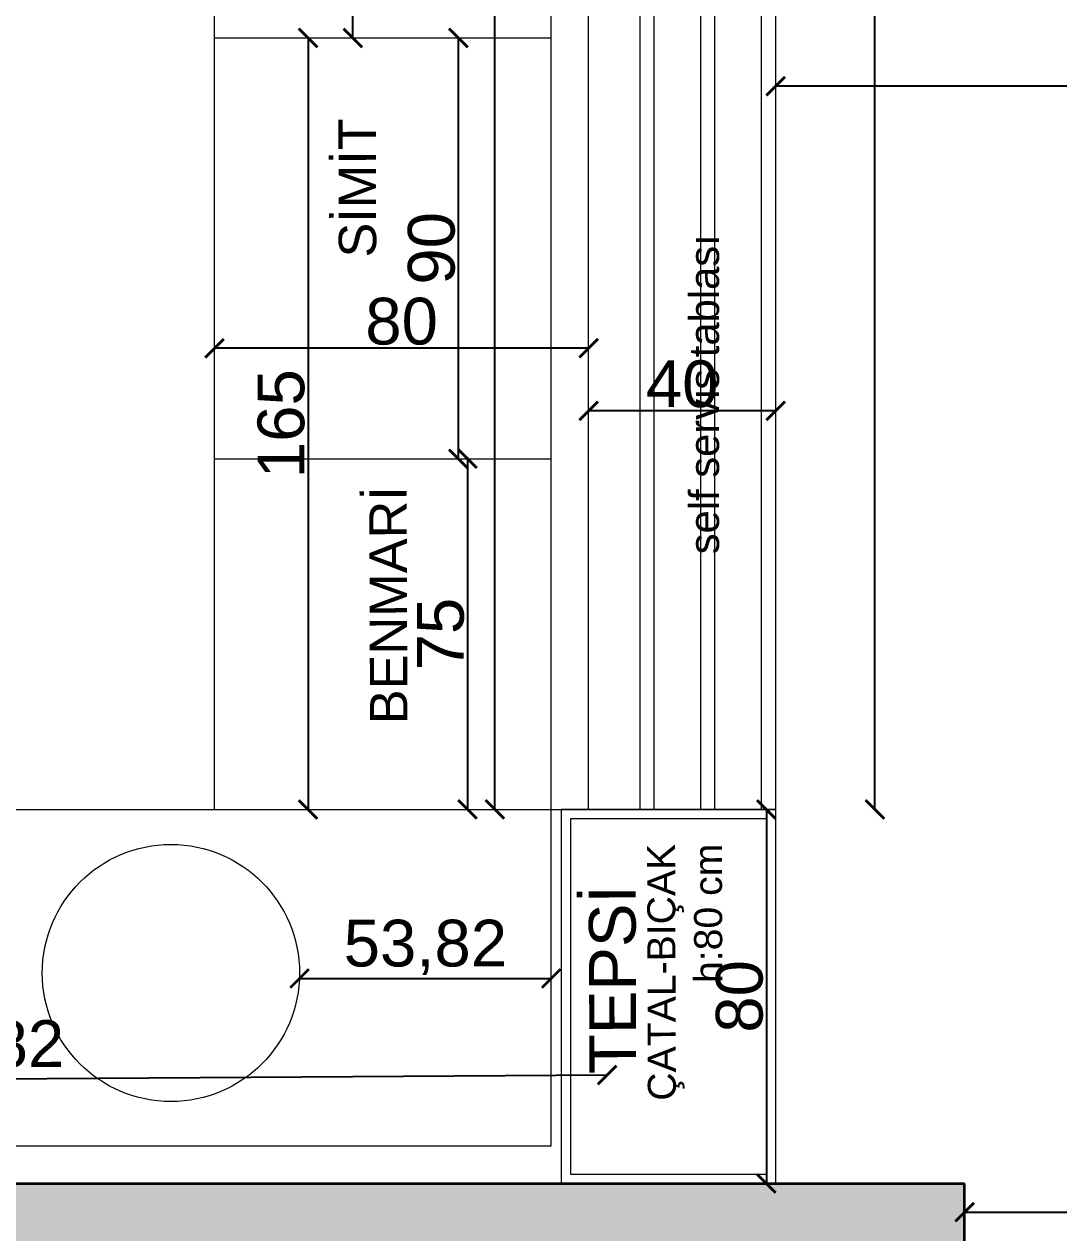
# Model space of a CAD drawing. Header units: millimetres. Extents: x 44201 to 173522, y 14677 to 20075.
# Drawn here: x 172633.3 to 172854.5, y 15169.9 to 15428.5 of the extents above; entities that cross this region are included whole.
import ezdxf

# ---------------------------------------------------------------- set-up
doc = ezdxf.new("R2010")
doc.units = ezdxf.units.MM
for name, color, linetype, lineweight in [('duvar', 7, 'Continuous', 35), ('tefriş', 252, 'Continuous', 13), ('ölçüler', 143, 'Continuous', 5)]:
    doc.layers.add(name, color=color, linetype=linetype, lineweight=lineweight)
doc.layers.add('yazi', color=74, linetype='Continuous')
doc.styles.get("Standard").update_dxf_attribs({"font": 'Arial.ttf'})
doc.dimstyles.new('ISO-25', dxfattribs={"dimtxt": 10, "dimasz": 4, "dimexe": 1.25, "dimexo": 0.625, "dimtad": 1, "dimtxsty": 'Standard', "dimblk": 'ARCHTICK', "dimcen": 2.5, "dimse1": 1, "dimse2": 1, "dimadec": 0, "dimazin": 0, "dimtfac": 1, "dimtmove": 0, "dimatfit": 3, "dimldrblk": 'ARCHTICK', "dimfxl": 1, "dimarcsym": 0})

# ---------------------------------------------------------------- blocks, each defined once
blk = doc.blocks.new('_ArchTick')
at = {"color": 0, "linetype": 'ByBlock', "const_width": 0.15}
blk.add_lwpolyline([(-0.5, -0.5), (0.5, 0.5)], dxfattribs=at)
blk = doc.blocks.new('*D466')
at = {"layer": 'Defpoints', "color": 0, "transparency": 16777216}
for p in [(172834.39, 15180.52), (172924.39, 15180.52), (172924.39, 15174.38)]:
    blk.add_point(p, dxfattribs=at)
at = {"layer": 'ölçüler', "color": 0, "lineweight": -2, "transparency": 16777216}
blk.add_line((172834.39, 15174.38), (172924.39, 15174.38), dxfattribs=at)
at = {"layer": 'ölçüler', "color": 0, "lineweight": -2, "transparency": 16777216, "xscale": 4, "yscale": 4, "zscale": 4, "rotation": 180}
blk.add_blockref('_ArchTick', (172834.39, 15174.38), dxfattribs=at)
at = {"layer": 'ölçüler', "color": 0, "lineweight": -2, "transparency": 16777216, "xscale": 4, "yscale": 4, "zscale": 4}
blk.add_blockref('_ArchTick', (172924.39, 15174.38), dxfattribs=at)
at = {"layer": 'ölçüler', "color": 0, "transparency": 16777216, "insert": (172879.39, 15180.11), "char_height": 10, "attachment_point": 5}
blk.add_mtext('90', dxfattribs=at)
blk = doc.blocks.new('*D426')
at = {"layer": 'Defpoints', "color": 0, "transparency": 16777216}
for p in [(172673.99, 15557.52), (172703.56, 15557.52), (172673.99, 15425.52)]:
    blk.add_point(p, dxfattribs=at)
at = {"layer": 'ölçüler', "color": 0, "lineweight": -2, "transparency": 16777216}
blk.add_line((172703.56, 15425.52), (172703.56, 15557.52), dxfattribs=at)
at = {"layer": 'ölçüler', "color": 0, "lineweight": -2, "transparency": 16777216, "xscale": 4, "yscale": 4, "zscale": 4}
for p, rotation in [((172703.56, 15557.52), 90.00031100365935), ((172703.56, 15425.52), 270.0003110036594)]:
    blk.add_blockref('_ArchTick', p, dxfattribs=dict(at, rotation=rotation))
at = {"layer": 'ölçüler', "color": 0, "transparency": 16777216, "insert": (172709.29, 15491.52), "char_height": 10, "attachment_point": 5, "rotation": 270.0003}
blk.add_mtext('132', dxfattribs=at)
blk = doc.blocks.new('*D430')
at = {"layer": 'Defpoints', "color": 0, "transparency": 16777216}
for p in [(172691.58, 15425.52), (172691.58, 15260.52), (172693.98, 15260.52)]:
    blk.add_point(p, dxfattribs=at)
at = {"layer": 'ölçüler', "color": 0, "lineweight": -2, "transparency": 16777216}
blk.add_line((172693.98, 15425.52), (172693.98, 15260.52), dxfattribs=at)
at = {"layer": 'ölçüler', "color": 0, "lineweight": -2, "transparency": 16777216, "xscale": 4, "yscale": 4, "zscale": 4}
for p, rotation in [((172693.98, 15425.52), 90), ((172693.98, 15260.52), 270)]:
    blk.add_blockref('_ArchTick', p, dxfattribs=dict(at, rotation=rotation))
at = {"layer": 'ölçüler', "color": 0, "transparency": 16777216, "insert": (172688.25, 15343.02), "char_height": 10, "attachment_point": 5, "rotation": 90}
blk.add_mtext('165', dxfattribs=at)
blk = doc.blocks.new('*D431')
at = {"layer": 'Defpoints', "color": 0, "transparency": 16777216}
for p in [(172483.13, 15201.8), (172758.2, 15165.52), (172483.39, 15163.63)]:
    blk.add_point(p, dxfattribs=at)
at = {"layer": 'ölçüler', "color": 0, "lineweight": -2, "transparency": 16777216}
blk.add_line((172757.94, 15203.69), (172483.13, 15201.8), dxfattribs=at)
at = {"layer": 'ölçüler', "color": 0, "lineweight": -2, "transparency": 16777216, "xscale": 4, "yscale": 4, "zscale": 4}
for p, rotation in [((172757.94, 15203.69), 0.3948509396219091), ((172483.13, 15201.8), 180.3948509396219)]:
    blk.add_blockref('_ArchTick', p, dxfattribs=dict(at, rotation=rotation))
at = {"layer": 'ölçüler', "color": 0, "transparency": 16777216, "insert": (172620.49, 15209.38), "char_height": 10, "attachment_point": 5, "rotation": 0.3949}
blk.add_mtext('274,82', dxfattribs=at)
blk = doc.blocks.new('*D454')
at = {"layer": 'Defpoints', "color": 0, "transparency": 16777216}
for p in [(172793.99, 15260.52), (172791.99, 15180.52), (172793.99, 15180.52)]:
    blk.add_point(p, dxfattribs=at)
at = {"layer": 'ölçüler', "color": 0, "lineweight": -2, "transparency": 16777216}
blk.add_line((172791.99, 15260.52), (172791.99, 15180.52), dxfattribs=at)
at = {"layer": 'ölçüler', "color": 0, "lineweight": -2, "transparency": 16777216, "xscale": 4, "yscale": 4, "zscale": 4}
for p, rotation in [((172791.99, 15260.52), 90), ((172791.99, 15180.52), 270)]:
    blk.add_blockref('_ArchTick', p, dxfattribs=dict(at, rotation=rotation))
at = {"layer": 'ölçüler', "color": 0, "transparency": 16777216, "insert": (172786.26, 15220.52), "char_height": 10, "attachment_point": 5, "rotation": 90}
blk.add_mtext('80', dxfattribs=at)
blk = doc.blocks.new('*D460')
at = {"layer": 'Defpoints', "color": 0, "transparency": 16777216}
for p in [(172725.2, 15802.52), (172733.92, 15802.52), (172725.2, 15260.52)]:
    blk.add_point(p, dxfattribs=at)
at = {"layer": 'ölçüler', "color": 0, "lineweight": -2, "transparency": 16777216}
blk.add_line((172733.92, 15260.52), (172733.92, 15802.52), dxfattribs=at)
at = {"layer": 'ölçüler', "color": 0, "lineweight": -2, "transparency": 16777216, "xscale": 4, "yscale": 4, "zscale": 4}
for p, rotation in [((172733.92, 15802.52), 90), ((172733.92, 15260.52), 270)]:
    blk.add_blockref('_ArchTick', p, dxfattribs=dict(at, rotation=rotation))
at = {"layer": 'ölçüler', "color": 0, "transparency": 16777216, "insert": (172728.19, 15531.52), "char_height": 10, "attachment_point": 5, "rotation": 90}
blk.add_mtext('542', dxfattribs=at)
blk = doc.blocks.new('*D461')
at = {"layer": 'Defpoints', "color": 0, "transparency": 16777216}
for p in [(172692.17, 15225.52), (172745.99, 15225.52), (172745.99, 15224.36)]:
    blk.add_point(p, dxfattribs=at)
at = {"layer": 'ölçüler', "color": 0, "lineweight": -2, "transparency": 16777216}
blk.add_line((172692.17, 15224.36), (172745.99, 15224.36), dxfattribs=at)
at = {"layer": 'ölçüler', "color": 0, "lineweight": -2, "transparency": 16777216, "xscale": 4, "yscale": 4, "zscale": 4, "rotation": 180}
blk.add_blockref('_ArchTick', (172692.17, 15224.36), dxfattribs=at)
at = {"layer": 'ölçüler', "color": 0, "lineweight": -2, "transparency": 16777216, "xscale": 4, "yscale": 4, "zscale": 4}
blk.add_blockref('_ArchTick', (172745.99, 15224.36), dxfattribs=at)
at = {"layer": 'ölçüler', "color": 0, "transparency": 16777216, "insert": (172719.08, 15230.99), "char_height": 10, "attachment_point": 5}
blk.add_mtext('53,82', dxfattribs=at)
blk = doc.blocks.new('*D462')
at = {"layer": 'Defpoints', "color": 0, "transparency": 16777216}
for p in [(172722.24, 15335.52), (172722.24, 15260.52), (172728.07, 15260.52)]:
    blk.add_point(p, dxfattribs=at)
at = {"layer": 'ölçüler', "color": 0, "lineweight": -2, "transparency": 16777216}
blk.add_line((172728.07, 15335.52), (172728.07, 15260.52), dxfattribs=at)
at = {"layer": 'ölçüler', "color": 0, "lineweight": -2, "transparency": 16777216, "xscale": 4, "yscale": 4, "zscale": 4}
for p, rotation in [((172728.07, 15335.52), 90), ((172728.07, 15260.52), 270)]:
    blk.add_blockref('_ArchTick', p, dxfattribs=dict(at, rotation=rotation))
at = {"layer": 'ölçüler', "color": 0, "transparency": 16777216, "insert": (172722.36, 15298.02), "char_height": 10, "attachment_point": 5, "rotation": 90}
blk.add_mtext('75', dxfattribs=at)
blk = doc.blocks.new('*D463')
at = {"layer": 'Defpoints', "color": 0, "transparency": 16777216}
for p in [(172709.99, 15425.52), (172726.13, 15425.52), (172709.99, 15335.52)]:
    blk.add_point(p, dxfattribs=at)
at = {"layer": 'ölçüler', "color": 0, "lineweight": -2, "transparency": 16777216}
blk.add_line((172726.13, 15335.52), (172726.13, 15425.52), dxfattribs=at)
at = {"layer": 'ölçüler', "color": 0, "lineweight": -2, "transparency": 16777216, "xscale": 4, "yscale": 4, "zscale": 4}
for p, rotation in [((172726.13, 15425.52), 90), ((172726.13, 15335.52), 270)]:
    blk.add_blockref('_ArchTick', p, dxfattribs=dict(at, rotation=rotation))
at = {"layer": 'ölçüler', "color": 0, "transparency": 16777216, "insert": (172720.4, 15380.52), "char_height": 10, "attachment_point": 5, "rotation": 90}
blk.add_mtext('90', dxfattribs=at)
blk = doc.blocks.new('*D475')
at = {"layer": 'Defpoints', "color": 0, "transparency": 16777216}
for p in [(172793.99, 15415.21), (172793.99, 15414.41), (173017.16, 15414.41)]:
    blk.add_point(p, dxfattribs=at)
at = {"layer": 'ölçüler', "color": 0, "lineweight": -2, "transparency": 16777216}
blk.add_line((173017.16, 15415.21), (172793.99, 15415.21), dxfattribs=at)
at = {"layer": 'ölçüler', "color": 0, "lineweight": -2, "transparency": 16777216, "xscale": 4, "yscale": 4, "zscale": 4}
for p, rotation in [((172793.99, 15415.21), 179.9999999999968), ((173017.16, 15415.21), 359.9999999999968)]:
    blk.add_blockref('_ArchTick', p, dxfattribs=dict(at, rotation=rotation))
at = {"layer": 'ölçüler', "color": 0, "transparency": 16777216, "insert": (172905.57, 15421.85), "char_height": 10, "attachment_point": 5}
blk.add_mtext('223,17', dxfattribs=at)
blk = doc.blocks.new('*D488')
at = {"layer": 'Defpoints', "color": 0, "transparency": 16777216}
for p in [(172673.99, 15373.84), (172753.99, 15373.84), (172673.99, 15359.15)]:
    blk.add_point(p, dxfattribs=at)
at = {"layer": 'ölçüler', "color": 0, "lineweight": -2, "transparency": 16777216}
blk.add_line((172753.99, 15359.15), (172673.99, 15359.15), dxfattribs=at)
at = {"layer": 'ölçüler', "color": 0, "lineweight": -2, "transparency": 16777216, "xscale": 4, "yscale": 4, "zscale": 4, "rotation": 180}
blk.add_blockref('_ArchTick', (172673.99, 15359.15), dxfattribs=at)
at = {"layer": 'ölçüler', "color": 0, "lineweight": -2, "transparency": 16777216, "xscale": 4, "yscale": 4, "zscale": 4}
blk.add_blockref('_ArchTick', (172753.99, 15359.15), dxfattribs=at)
at = {"layer": 'ölçüler', "color": 0, "transparency": 16777216, "insert": (172713.99, 15364.88), "char_height": 10, "attachment_point": 5}
blk.add_mtext('80', dxfattribs=at)
blk = doc.blocks.new('*D489')
at = {"layer": 'Defpoints', "color": 0, "transparency": 16777216}
for p in [(172753.99, 15356.03), (172793.99, 15356.03), (172753.99, 15345.75)]:
    blk.add_point(p, dxfattribs=at)
at = {"layer": 'ölçüler', "color": 0, "lineweight": -2, "transparency": 16777216}
blk.add_line((172793.99, 15345.75), (172753.99, 15345.75), dxfattribs=at)
at = {"layer": 'ölçüler', "color": 0, "lineweight": -2, "transparency": 16777216, "xscale": 4, "yscale": 4, "zscale": 4}
for p, rotation in [((172753.99, 15345.75), 179.9999999999922), ((172793.99, 15345.75), 359.9999999999922)]:
    blk.add_blockref('_ArchTick', p, dxfattribs=dict(at, rotation=rotation))
at = {"layer": 'ölçüler', "color": 0, "transparency": 16777216, "insert": (172773.99, 15351.48), "char_height": 10, "attachment_point": 5}
blk.add_mtext('40', dxfattribs=at)
blk = doc.blocks.new('*D505')
at = {"layer": 'Defpoints', "color": 0, "transparency": 16777216}
for p in [(172793.99, 15802.52), (172815.21, 15802.52), (172793.99, 15260.52)]:
    blk.add_point(p, dxfattribs=at)
at = {"layer": 'ölçüler', "color": 0, "lineweight": -2, "transparency": 16777216}
blk.add_line((172815.21, 15260.52), (172815.21, 15802.52), dxfattribs=at)
at = {"layer": 'ölçüler', "color": 0, "lineweight": -2, "transparency": 16777216, "xscale": 4, "yscale": 4, "zscale": 4}
for p, rotation in [((172815.21, 15802.52), 90), ((172815.21, 15260.52), 270)]:
    blk.add_blockref('_ArchTick', p, dxfattribs=dict(at, rotation=rotation))
at = {"layer": 'ölçüler', "color": 0, "transparency": 16777216, "insert": (172809.48, 15531.52), "char_height": 10, "attachment_point": 5, "rotation": 90}
blk.add_mtext('542', dxfattribs=at)

msp = doc.modelspace()

# ---------------------------------------------------------------- hatches: boundary and pattern name
at = {"layer": 'duvar'}
h = msp.add_hatch(color=251, dxfattribs=at)
h.dxf.hatch_style = 1
h.paths.add_polyline_path([(172834.391, 15180.522), (172524.391, 15180.522), (172524.391, 15165.522), (172834.391, 15165.522)])
h.paths.add_polyline_path([(172934.391, 15180.522), (172924.391, 15180.522), (172924.391, 15165.522), (172934.391, 15165.522)])

# ---------------------------------------------------------------- linework, layer by layer
for p in [(172524.391, 15180.522), (172834.391, 15165.522)]:
    msp.add_line(p, (172834.391, 15180.522), dxfattribs=at)
at = {"layer": 'tefriş'}
for p, q in [((172753.988, 15260.522), (172753.988, 15802.522)), ((172764.988, 15260.522), (172764.988, 15802.522)), ((172767.988, 15260.522), (172767.988, 15802.522)), ((172777.988, 15260.522), (172777.988, 15802.522)), ((172780.988, 15260.522), (172780.988, 15802.522)), ((172790.988, 15260.522), (172790.988, 15802.522)), ((172793.988, 15260.522), (172793.988, 15802.522)), ((172673.988, 15260.522), (172673.988, 15764.262)), ((172745.988, 15188.522), (172745.988, 15764.262)), ((172673.988, 15425.522), (172745.988, 15425.522)), ((172673.988, 15335.522), (172745.988, 15335.522)), ((172483.391, 15260.522), (172673.988, 15260.522)), ((172673.988, 15260.522), (172745.988, 15260.522)), ((172483.391, 15188.522), (172745.988, 15188.522)), ((172483.391, 15180.522), (172708.988, 15180.522))]:
    msp.add_line(p, q, dxfattribs=at)
for points in [[(172793.988, 15260.522), (172748.1, 15260.522), (172748.1, 15180.522), (172793.988, 15180.522)], [(172791.988, 15258.522), (172750.1, 15258.522), (172750.1, 15182.522), (172791.988, 15182.522)]]:
    msp.add_lwpolyline(points, close=True, dxfattribs=at)
msp.add_circle((172664.665, 15225.522), 27.5, dxfattribs=at)
at = {"layer": 'ölçüler'}
msp.add_line((172745.988, 15260.522), (172793.988, 15260.522), dxfattribs=at)

# ---------------------------------------------------------------- texts
at = {"layer": 'yazi', "lineweight": 25, "attachment_point": 9}
for s, width, insert, char_height, rotation in [('SİMİT', 121.07282, (172708.59, 15408.357), 8, 90.18837), ('self servis tablası', 81.44338, (172781.967, 15383.524), 6.38899, 90), ('BENMARİ', 121.07282, (172715.074, 15329.658), 8, 90.18837), ('ÇATAL-BIÇAK\\Ph:80 cm', 121.07282, (172782.565, 15253.2), 6, 90.18837), ('TEPSİ', 121.07282, (172764.16, 15244.283), 10, 90.18837)]:
    msp.add_mtext_dynamic_manual_height_columns(s, width=width, gutter_width=58.688, heights=[0], dxfattribs=dict(at, insert=insert, char_height=char_height, rotation=rotation))

# ---------------------------------------------------------------- dimensions: what is measured, and where the dimension line sits
at = {"layer": 'ölçüler'}
for p1, p2, distance, picture, middle in [((172725.197, 15260.522), (172725.197, 15802.522), -8.72, '*D460', (172728.186, 15531.522)), ((172793.988, 15260.522), (172793.988, 15802.522), -21.226, '*D505', (172809.483, 15531.522)), ((172673.988, 15425.522), (172673.987, 15557.522), -29.569, '*D426', (172709.291, 15491.522)), ((173017.161, 15414.412), (172793.988, 15414.412), -0.802, '*D475', (172905.574, 15421.849)), ((172691.582, 15425.522), (172691.582, 15260.522), 2.401, '*D430', (172688.253, 15343.022)), ((172709.988, 15335.522), (172709.988, 15425.522), -16.138, '*D463', (172720.395, 15380.522)), ((172753.988, 15373.835), (172673.988, 15373.835), 14.689, '*D488', (172713.988, 15364.877)), ((172793.988, 15356.029), (172753.988, 15356.029), 10.282, '*D489', (172773.988, 15351.478)), ((172722.238, 15335.522), (172722.238, 15260.522), 5.835, '*D462', (172722.362, 15298.022)), ((172793.988, 15260.522), (172793.988, 15180.522), -2, '*D454', (172786.257, 15220.522)), ((172692.165, 15225.522), (172745.988, 15225.522), -1.162, '*D461', (172719.076, 15230.994)), ((172758.1993, 15165.5219), (172483.3908, 15163.628), -38.1728, '*D431', (172620.4863, 15209.3813)), ((172834.391, 15180.522), (172924.391, 15180.522), -6.145, '*D466', (172879.391, 15180.108))]:
    dim = msp.add_aligned_dim(p1=p1, p2=p2, distance=distance, dimstyle='ISO-25', dxfattribs=at)
    dim.commit()
    dim.dimension.update_dxf_attribs({"geometry": picture, "text_midpoint": middle})

doc.saveas('drawing.dxf')
